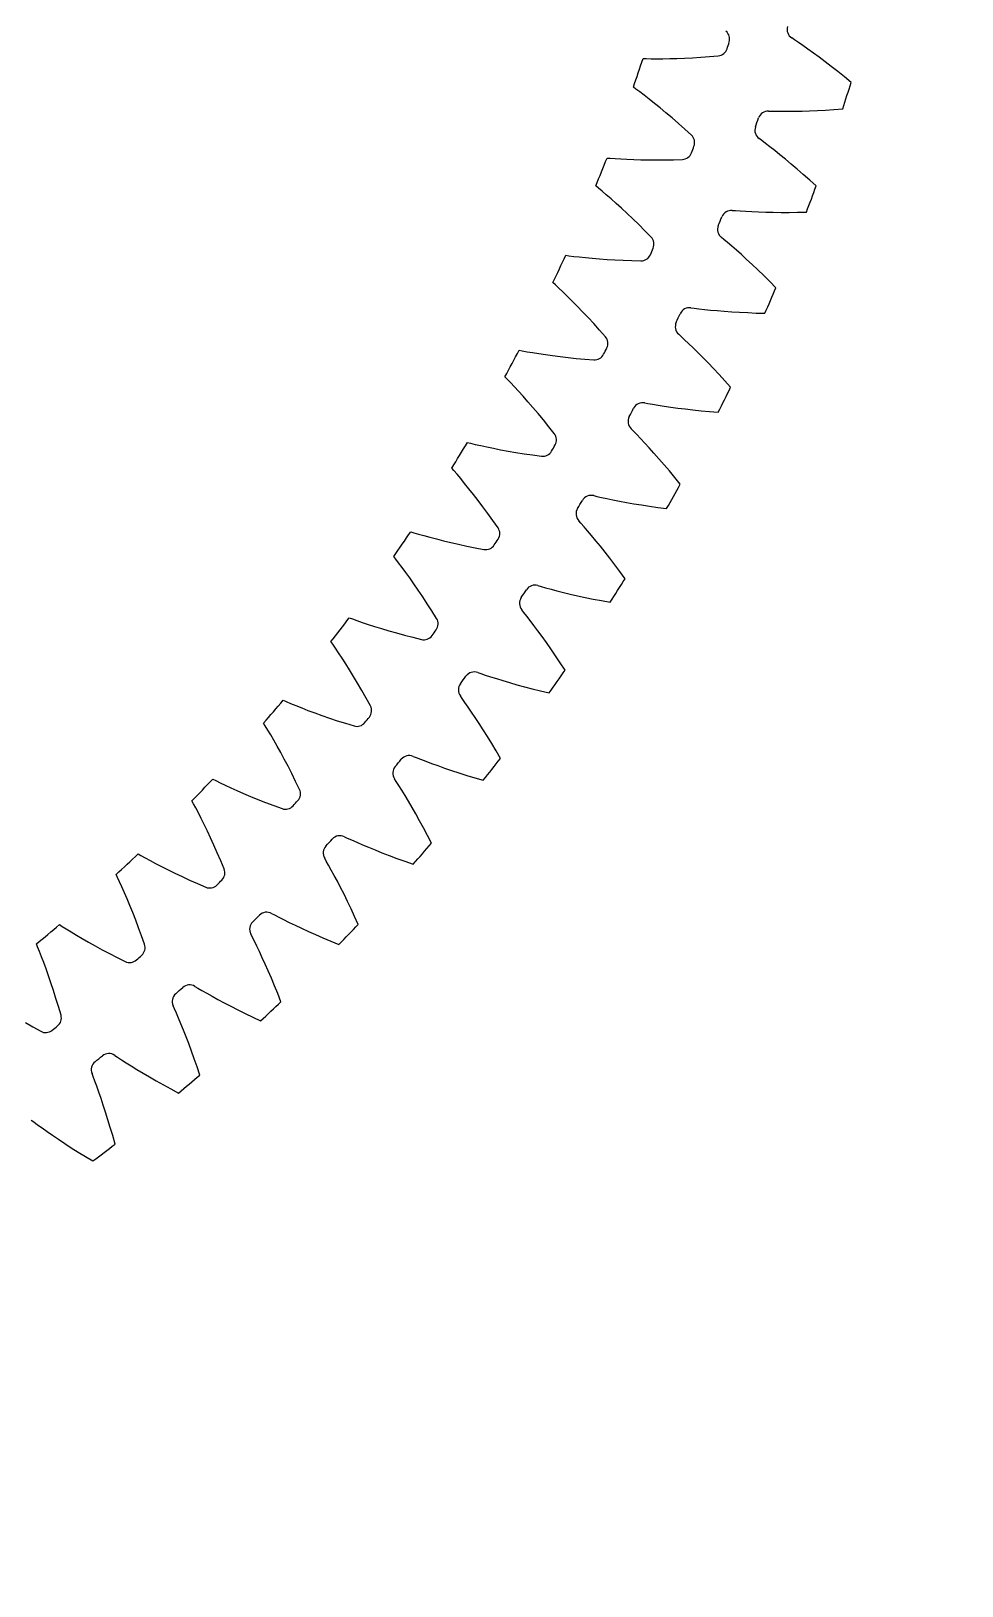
# Model space of a CAD drawing. Header units: millimetres. Extents: x -86 to 86, y -86 to 86.
# Drawn here: x 18.26 to 45.44, y -62.35 to -16.97 of the extents above; entities that cross this region are included whole.
import ezdxf

# ---------------------------------------------------------------- set-up
doc = ezdxf.new("R2010")
doc.units = ezdxf.units.MM

msp = doc.modelspace()

# ---------------------------------------------------------------- linework, layer by layer
at = {"layer": 'outer'}
msp.add_circle((0, 0), 85.663286, dxfattribs=at)
at = {"layer": 'thin_ring_external'}
for p, q in [((40.552674, -17.227393), (40.474657, -17.173511)), ((40.667103, -17.304935), (40.552674, -17.227393)), ((40.800405, -17.396847), (40.667103, -17.304935)), ((40.947439, -17.500188), (40.800405, -17.396847)), ((41.105418, -17.613493), (40.947439, -17.500188)), ((41.272532, -17.735891), (41.105418, -17.613493)), ((41.447488, -17.866815), (41.272532, -17.735891)), ((41.629302, -18.005872), (41.447488, -17.866815)), ((41.817192, -18.152776), (41.629302, -18.005872)), ((42.010519, -18.307316), (41.817192, -18.152776)), ((42.208742, -18.469331), (42.010519, -18.307316)), ((39.799415, -19.307183), (39.894228, -19.307996)), ((39.894228, -19.307996), (40.032433, -19.310406)), ((40.032433, -19.310406), (40.194343, -19.311919)), ((40.194343, -19.311919), (40.374061, -19.311985)), ((40.374061, -19.311985), (40.568463, -19.310198)), ((40.568463, -19.310198), (40.775569, -19.306229)), ((40.775569, -19.306229), (40.993993, -19.299797)), ((40.993993, -19.299797), (41.222706, -19.29066)), ((41.222706, -19.29066), (41.460904, -19.278599)), ((41.460904, -19.278599), (41.707941, -19.263421)), ((41.707941, -19.263421), (41.963283, -19.244945)), ((39.597307, -20.169125), (39.522143, -20.11133)), ((39.707628, -20.252408), (39.597307, -20.169125)), ((39.836062, -20.351007), (39.707628, -20.252408)), ((39.977628, -20.461721), (39.836062, -20.351007)), ((40.129615, -20.582944), (39.977628, -20.461721)), ((40.290262, -20.713716), (40.129615, -20.582944)), ((40.458304, -20.853403), (40.290262, -20.713716)), ((40.63278, -21.001561), (40.458304, -20.853403)), ((40.812925, -21.157868), (40.63278, -21.001561)), ((40.998108, -21.322077), (40.812925, -21.157868)), ((41.1878, -21.494002), (40.998108, -21.322077)), ((38.738835, -22.20774), (38.833482, -22.213393)), ((38.833482, -22.213393), (38.971385, -22.222857)), ((38.971385, -22.222857), (39.133006, -22.232635)), ((39.133006, -22.232635), (39.312486, -22.241877)), ((39.312486, -22.241877), (39.506726, -22.250019)), ((39.506726, -22.250019), (39.713764, -22.25663)), ((39.713764, -22.25663), (39.932232, -22.26136)), ((39.932232, -22.26136), (40.161113, -22.263912)), ((40.161113, -22.263912), (40.399616, -22.26403)), ((40.399616, -22.26403), (40.647106, -22.261485)), ((40.647106, -22.261485), (40.903059, -22.256072)), ((38.492979, -23.058238), (38.420864, -22.99668)), ((38.598903, -23.147045), (38.492979, -23.058238)), ((38.722136, -23.252074), (38.598903, -23.147045)), ((38.857864, -23.369872), (38.722136, -23.252074)), ((39.003463, -23.498697), (38.857864, -23.369872)), ((39.157223, -23.637501), (39.003463, -23.498697)), ((39.317914, -23.785586), (39.157223, -23.637501)), ((39.484597, -23.94246), (39.317914, -23.785586)), ((39.656526, -24.107761), (39.484597, -23.94246)), ((39.833083, -24.281212), (39.656526, -24.107761)), ((40.013748, -24.462599), (39.833083, -24.281212)), ((37.531535, -25.05036), (37.62577, -25.060838)), ((37.62577, -25.060838), (37.763009, -25.077331)), ((37.763009, -25.077331), (37.92392, -25.095348)), ((37.92392, -25.095348), (38.102694, -25.113743)), ((38.102694, -25.113743), (38.296265, -25.131792)), ((38.296265, -25.131792), (38.502695, -25.148966)), ((38.502695, -25.148966), (38.720637, -25.164845)), ((38.720637, -25.164845), (38.949089, -25.179081)), ((38.949089, -25.179081), (39.187275, -25.191377)), ((39.187275, -25.191377), (39.434571, -25.201472)), ((39.434571, -25.201472), (39.690467, -25.209135)), ((37.242572, -25.887195), (37.173694, -25.822035)), ((37.343824, -25.981295), (37.242572, -25.887195)), ((37.461532, -26.092479), (37.343824, -25.981295)), ((37.591069, -26.217053), (37.461532, -26.092479)), ((37.7299, -26.353145), (37.591069, -26.217053)), ((37.876372, -26.499619), (37.7299, -26.353145)), ((38.029292, -26.655716), (37.876372, -26.499619)), ((38.187748, -26.820896), (38.029292, -26.655716)), ((38.351012, -26.99476), (38.187748, -26.820896)), ((38.518482, -27.177), (38.351012, -26.99476)), ((38.68965, -27.367375), (38.518482, -27.177)), ((36.180663, -27.827626), (36.27424, -27.842902)), ((36.27424, -27.842902), (36.410458, -27.866381)), ((36.410458, -27.866381), (36.57024, -27.892591)), ((36.57024, -27.892591), (36.747841, -27.92009)), ((36.747841, -27.92009), (36.940238, -27.948)), ((36.940238, -27.948), (37.145522, -27.975692)), ((37.145522, -27.975692), (37.362368, -28.002678)), ((37.362368, -28.002678), (37.589795, -28.02856)), ((37.589795, -28.02856), (37.827043, -28.053002)), ((37.827043, -28.053002), (38.073501, -28.075711)), ((38.073501, -28.075711), (38.328672, -28.09643)), ((35.849348, -28.648615), (35.783887, -28.580023)), ((35.945663, -28.747762), (35.849348, -28.648615)), ((36.057541, -28.864811), (35.945663, -28.747762)), ((36.180547, -28.995837), (36.057541, -28.864811)), ((36.312249, -29.13884), (36.180547, -28.995837)), ((36.45105, -29.292602), (36.312249, -29.13884)), ((36.5958, -29.456303), (36.45105, -29.292602)), ((36.745616, -29.629359), (36.5958, -29.456303)), ((36.899789, -29.811333), (36.745616, -29.629359)), ((37.057735, -30.001886), (36.899789, -29.811333)), ((37.21896, -30.200753), (37.057735, -30.001886)), ((34.689745, -30.532293), (34.782419, -30.552327)), ((34.782419, -30.552327), (34.917261, -30.582731)), ((34.917261, -30.582731), (35.075496, -30.617066)), ((35.075496, -30.617066), (35.251462, -30.653597)), ((35.251462, -30.653597), (35.442182, -30.691294)), ((35.442182, -30.691294), (35.645785, -30.729432)), ((35.645785, -30.729432), (35.86097, -30.767455)), ((35.86097, -30.767455), (36.086779, -30.804916)), ((36.086779, -30.804916), (36.322469, -30.84144)), ((36.322469, -30.84144), (36.567446, -30.876704)), ((34.316942, -31.335293), (34.255068, -31.263449)), ((36.567446, -30.876704), (36.821226, -30.910425)), ((34.408068, -31.439229), (34.316942, -31.335293)), ((34.513824, -31.561838), (34.408068, -31.439229)), ((34.629979, -31.698974), (34.513824, -31.561838)), ((34.754207, -31.848516), (34.629979, -31.698974)), ((34.884977, -32.009164), (34.754207, -31.848516)), ((35.021179, -32.180043), (34.884977, -32.009164)), ((35.161963, -32.360523), (35.021179, -32.180043)), ((35.306643, -32.550131), (35.161963, -32.360523)), ((35.454654, -32.748501), (35.306643, -32.550131)), ((35.605514, -32.95534), (35.454654, -32.748501)), ((33.062669, -33.157304), (33.1542, -33.182045)), ((33.1542, -33.182045), (33.287313, -33.219294)), ((33.287313, -33.219294), (33.443589, -33.261663)), ((33.443589, -33.261663), (33.617459, -33.307132)), ((33.617459, -33.307132), (33.806006, -33.354518)), ((33.806006, -33.354518), (34.007396, -33.403002)), ((34.007396, -33.403002), (34.220359, -33.451963)), ((34.220359, -33.451963), (34.443961, -33.500906)), ((34.443961, -33.500906), (34.677478, -33.549416)), ((34.677478, -33.549416), (34.920336, -33.597143)), ((32.649351, -33.940222), (32.591227, -33.865312)), ((32.735051, -34.048675), (32.649351, -33.940222)), ((34.920336, -33.597143), (35.172063, -33.643778)), ((32.834408, -34.176524), (32.735051, -34.048675)), ((32.94341, -34.319413), (32.834408, -34.176524)), ((33.059841, -34.475102), (32.94341, -34.319413)), ((33.182237, -34.642218), (33.059841, -34.475102)), ((33.309536, -34.819829), (33.182237, -34.642218)), ((33.440921, -35.007261), (33.309536, -34.819829)), ((33.575731, -35.20401), (33.440921, -35.007261)), ((33.713419, -35.409678), (33.575731, -35.20401)), ((31.303681, -35.695813), (31.393829, -35.725195)), ((31.393829, -35.725195), (31.524867, -35.769192)), ((31.524867, -35.769192), (31.678775, -35.819485)), ((31.678775, -35.819485), (31.850098, -35.873773)), ((33.853521, -35.623951), (33.713419, -35.409678)), ((31.850098, -35.873773), (32.035979, -35.930724)), ((32.035979, -35.930724), (32.23463, -35.989428)), ((32.23463, -35.989428), (32.444816, -36.0492)), ((32.444816, -36.0492), (32.665627, -36.109495)), ((32.665627, -36.109495), (32.896362, -36.169866)), ((32.896362, -36.169866), (33.136466, -36.229931)), ((33.136466, -36.229931), (33.385484, -36.289359)), ((30.850926, -36.456605), (30.796703, -36.378824)), ((30.930977, -36.569292), (30.850926, -36.456605)), ((31.023676, -36.702048), (30.930977, -36.569292)), ((31.12524, -36.850315), (31.023676, -36.702048)), ((31.233569, -37.011747), (31.12524, -36.850315)), ((31.347272, -37.184894), (31.233569, -37.011747)), ((31.465337, -37.368773), (31.347272, -37.184894)), ((31.586979, -37.56267), (31.465337, -37.368773)), ((31.711568, -37.766045), (31.586979, -37.56267)), ((31.838575, -37.978476), (31.711568, -37.766045)), ((31.967553, -38.199623), (31.838575, -37.978476)), ((29.41737, -38.141194), (29.505901, -38.175141)), ((29.505901, -38.175141), (29.634521, -38.225772)), ((29.634521, -38.225772), (29.78566, -38.283858)), ((29.78566, -38.283858), (29.953987, -38.346823)), ((29.953987, -38.346823), (30.136718, -38.413191)), ((30.136718, -38.413191), (30.332113, -38.481962)), ((30.332113, -38.481962), (30.538972, -38.552387)), ((30.538972, -38.552387), (30.756416, -38.623879)), ((28.926359, -38.877876), (28.876178, -38.797428)), ((29.000552, -38.994504), (28.926359, -38.877876)), ((29.086352, -39.13182), (29.000552, -38.994504)), ((30.756416, -38.623879), (30.983768, -38.695953)), ((30.983768, -38.695953), (31.220492, -38.768199)), ((31.220492, -38.768199), (31.46615, -38.840264)), ((29.180212, -39.28508), (29.086352, -39.13182)), ((29.280157, -39.451832), (29.180212, -39.28508)), ((29.384871, -39.63056), (29.280157, -39.451832)), ((29.493393, -39.820227), (29.384871, -39.63056)), ((29.604976, -40.020082), (29.493393, -39.820227)), ((29.719017, -40.229553), (29.604976, -40.020082)), ((29.835012, -40.448192), (29.719017, -40.229553)), ((27.408657, -40.48707), (27.495339, -40.525493)), ((27.495339, -40.525493), (27.621206, -40.582625)), ((27.621206, -40.582625), (27.769182, -40.648353)), ((27.769182, -40.648353), (27.934075, -40.71983)), ((27.934075, -40.71983), (28.113178, -40.795443)), ((28.113178, -40.795443), (28.304807, -40.8741)), ((29.95253, -40.675636), (29.835012, -40.448192)), ((26.880671, -41.19772), (26.834663, -41.114815)), ((26.948812, -41.317984), (26.880671, -41.19772)), ((28.304807, -40.8741), (28.5078, -40.954996)), ((28.5078, -40.954996), (28.72131, -41.037498)), ((28.72131, -41.037498), (28.944686, -41.121086)), ((28.944686, -41.121086), (29.177412, -41.205326)), ((29.177412, -41.205326), (29.41907, -41.28984)), ((27.027488, -41.459501), (26.948812, -41.317984)), ((27.113401, -41.617354), (27.027488, -41.459501)), ((27.204701, -41.788992), (27.113401, -41.617354)), ((27.300152, -41.972833), (27.204701, -41.788992)), ((27.398848, -42.167794), (27.300152, -41.972833)), ((27.500081, -42.373086), (27.398848, -42.167794)), ((27.603278, -42.588107), (27.500081, -42.373086)), ((27.707958, -42.812383), (27.603278, -42.588107)), ((25.282782, -42.72732), (25.367389, -42.770118)), ((25.367389, -42.770118), (25.490175, -42.833603)), ((25.490175, -42.833603), (25.634602, -42.906801)), ((25.634602, -42.906801), (25.79563, -42.986605)), ((25.79563, -42.986605), (25.970639, -43.071263)), ((25.970639, -43.071263), (26.158001, -43.159603)), ((27.813709, -43.045531), (27.707958, -42.812383)), ((24.719199, -43.410083), (24.677484, -43.324937)), ((24.78111, -43.53367), (24.719199, -43.410083)), ((24.852458, -43.67902), (24.78111, -43.53367)), ((26.158001, -43.159603), (26.356599, -43.250759)), ((26.356599, -43.250759), (26.565618, -43.344054)), ((26.565618, -43.344054), (26.784434, -43.438939)), ((26.784434, -43.438939), (27.012555, -43.534952)), ((27.012555, -43.534952), (27.249583, -43.631696)), ((24.930199, -43.841053), (24.852458, -43.67902)), ((25.012616, -44.017129), (24.930199, -43.841053)), ((25.098555, -44.205604), (25.012616, -44.017129)), ((25.187167, -44.405351), (25.098555, -44.205604)), ((25.277786, -44.615544), (25.187167, -44.405351)), ((23.045292, -44.856099), (23.127603, -44.903162)), ((23.127603, -44.903162), (23.246988, -44.972833)), ((25.369869, -44.835554), (25.277786, -44.615544)), ((25.462961, -45.064882), (25.369869, -44.835554)), ((23.246988, -44.972833), (23.387489, -45.05331)), ((23.387489, -45.05331), (23.544231, -45.141232)), ((23.544231, -45.141232), (23.71469, -45.234716)), ((23.71469, -45.234716), (23.897297, -45.332507)), ((23.897297, -45.332507), (24.090982, -45.433685)), ((25.55667, -45.303126), (25.462961, -45.064882)), ((22.447582, -45.509194), (22.410269, -45.422029)), ((22.503102, -45.635781), (22.447582, -45.509194)), ((22.566935, -45.784585), (22.503102, -45.635781)), ((22.636301, -45.950376), (22.566935, -45.784585)), ((24.090982, -45.433685), (24.294964, -45.537531)), ((24.294964, -45.537531), (24.50865, -45.643465)), ((24.50865, -45.643465), (24.731571, -45.751001)), ((24.731571, -45.751001), (24.963349, -45.859721)), ((22.70962, -46.130431), (22.636301, -45.950376)), ((22.785824, -46.323048), (22.70962, -46.130431)), ((22.864121, -46.527059), (22.785824, -46.323048)), ((22.943889, -46.741605), (22.864121, -46.527059)), ((20.702024, -46.867853), (20.781825, -46.919058)), ((20.781825, -46.919058), (20.897496, -46.994734)), ((20.897496, -46.994734), (21.033705, -47.08228)), ((21.033705, -47.08228), (21.185753, -47.17809)), ((21.185753, -47.17809), (21.351216, -47.280156)), ((23.024618, -46.966029), (22.943889, -46.741605)), ((23.105878, -47.199812), (23.024618, -46.966029)), ((20.071746, -47.489578), (20.038933, -47.400621)), ((20.12073, -47.618834), (20.071746, -47.489578)), ((20.176882, -47.770703), (20.12073, -47.618834)), ((21.351216, -47.280156), (21.528592, -47.387144)), ((21.528592, -47.387144), (21.716858, -47.498079)), ((21.716858, -47.498079), (21.915271, -47.612206)), ((21.915271, -47.612206), (22.123269, -47.728912)), ((23.1873, -47.44253), (23.105878, -47.199812)), ((20.237692, -47.93982), (20.176882, -47.770703)), ((20.301721, -48.123383), (20.237692, -47.93982)), ((22.123269, -47.728912), (22.340409, -47.84769)), ((22.340409, -47.84769), (22.566333, -47.968103)), ((20.367991, -48.319641), (20.301721, -48.123383)), ((20.435769, -48.527383), (20.367991, -48.319641)), ((20.504478, -48.745722), (20.435769, -48.527383)), ((18.259092, -48.757335), (18.336173, -48.812547)), ((18.336173, -48.812547), (18.44783, -48.894031)), ((18.44783, -48.894031), (18.57939, -48.988418)), ((18.57939, -48.988418), (18.726349, -49.091867)), ((20.573642, -48.973976), (20.504478, -48.745722)), ((20.64286, -49.211603), (20.573642, -48.973976)), ((18.726349, -49.091867), (18.886384, -49.202248)), ((18.886384, -49.202248), (19.058065, -49.318153)), ((19.058065, -49.318153), (19.240421, -49.438557)), ((19.240421, -49.438557), (19.432749, -49.562665)), ((20.711782, -49.458161), (20.64286, -49.211603)), ((19.432749, -49.562665), (19.634516, -49.689841)), ((19.634516, -49.689841), (19.845308, -49.819551)), ((19.845308, -49.819551), (20.064789, -49.951342))]:
    msp.add_line(p, q, dxfattribs=at)
for centre, radius, start, end in [((40.637461, -16.921529), 0.3, 163.771799, 237.133759), ((-17.5, 0), 62.5, 342.066128, 342.811921), ((-17.5, 0), 60.25, 340.844969, 341.10625), ((39.787608, -19.60695), 0.3, 87.74429, 161.10625), ((39.6976, -19.867989), 0.3, 160.844969, 234.206929), ((-17.5, 0), 62.5, 339.139299, 339.885091), ((38.711737, -22.506514), 0.3, 84.817461, 158.179421), ((38.608518, -22.762616), 0.3, 157.91814, 231.2801), ((-17.5, 0), 60.25, 337.91814, 338.179421), ((-17.5, 0), 62.5, 336.21247, 336.958262), ((-17.5, 0), 60.25, 334.991311, 335.252592), ((37.489216, -25.34736), 0.3, 81.890632, 155.252592), ((37.373055, -25.597858), 0.3, 154.991311, 228.353271), ((-17.5, 0), 62.5, 333.28564, 334.031433), ((-17.5, 0), 60.25, 332.064482, 332.325762), ((36.123234, -28.122078), 0.3, 78.963802, 152.325762), ((35.994434, -28.366318), 0.3, 152.064482, 225.426442), ((-17.5, 0), 62.5, 330.358811, 331.104604), ((-17.5, 0), 60.25, 329.137652, 329.398933), ((34.617356, -30.823428), 0.3, 76.036973, 149.398933), ((34.476253, -31.060773), 0.3, 149.137652, 222.499612), ((-17.5, 0), 62.5, 327.431982, 328.177774), ((32.822471, -33.674194), 0.3, 146.210823, 219.572783), ((-17.5, 0), 60.25, 326.210823, 326.472104), ((32.975509, -33.444364), 0.3, 73.110144, 146.472104), ((-17.5, 0), 60.25, 323.283994, 323.545275), ((31.201978, -35.978047), 0.3, 70.183314, 143.545275), ((-17.5, 0), 62.5, 324.505153, 325.250945), ((31.037404, -36.199764), 0.3, 143.283994, 216.645954), ((29.301388, -38.417868), 0.3, 67.256485, 140.618445), ((29.125709, -38.630892), 0.3, 140.357164, 213.719125), ((-17.5, 0), 60.25, 320.357164, 320.618445), ((-17.5, 0), 62.5, 321.578323, 322.324116), ((27.092372, -40.961236), 0.3, 137.430335, 210.792295), ((-17.5, 0), 60.25, 317.430335, 317.691616), ((27.278699, -40.75746), 0.3, 64.329656, 137.691616), ((-17.5, 0), 62.5, 318.651494, 319.397286), ((24.942698, -43.184718), 0.3, 134.503506, 207.865466), ((-17.5, 0), 60.25, 314.503506, 314.764787), ((25.139188, -42.990722), 0.3, 61.402827, 134.764787), ((-17.5, 0), 62.5, 315.724665, 316.470457), ((-17.5, 0), 60.25, 311.576677, 311.837958), ((22.888436, -45.111825), 0.3, 58.475997, 131.837958), ((22.682297, -45.295535), 0.3, 131.576677, 204.938637), ((-17.5, 0), 62.5, 312.797835, 313.543628), ((20.317065, -47.288182), 0.3, 128.649847, 202.011807), ((-17.5, 0), 60.25, 308.649847, 308.911128), ((20.532315, -47.115237), 0.3, 55.549168, 128.911128), ((-17.5, 0), 62.5, 309.871006, 310.616799), ((-17.5, 0), 62.5, 306.944177, 307.689969)]:
    msp.add_arc(centre, radius, start, end, dxfattribs=at)
at = {"layer": 'thin_ring_internal'}
for p, q in [((38.070202, -17.718383), (38.329636, -17.697575)), ((36.130998, -17.775435), (36.226781, -17.777401)), ((36.226781, -17.777401), (36.36714, -17.7793)), ((36.36714, -17.7793), (36.531601, -17.780074)), ((36.531601, -17.780074), (36.714184, -17.779154)), ((36.714184, -17.779154), (36.911722, -17.776109)), ((36.911722, -17.776109), (37.122208, -17.770593)), ((37.122208, -17.770593), (37.344237, -17.762307)), ((37.344237, -17.762307), (37.576762, -17.750994)), ((37.576762, -17.750994), (37.818969, -17.736421)), ((37.818969, -17.736421), (38.070202, -17.718383)), ((35.925308, -18.663855), (35.848185, -18.607018)), ((36.037722, -18.747922), (35.925308, -18.663855)), ((36.168556, -18.847574), (36.037722, -18.747922)), ((36.312721, -18.959618), (36.168556, -18.847574)), ((36.467446, -19.082463), (36.312721, -18.959618)), ((36.630926, -19.215161), (36.467446, -19.082463)), ((36.801868, -19.357092), (36.630926, -19.215161)), ((36.979284, -19.507822), (36.801868, -19.357092)), ((37.162388, -19.667038), (36.979284, -19.507822)), ((37.350532, -19.834505), (37.162388, -19.667038)), ((37.543489, -20.009166), (37.350532, -19.834505)), ((35.080267, -20.677657), (35.1758, -20.684851)), ((35.1758, -20.684851), (35.315846, -20.694412)), ((35.315846, -20.694412), (35.480019, -20.704166)), ((35.480019, -20.704166), (35.66238, -20.713218)), ((35.66238, -20.713218), (35.85979, -20.720966)), ((35.85979, -20.720966), (36.070263, -20.726952)), ((36.070263, -20.726952), (36.292412, -20.730803)), ((36.292412, -20.730803), (36.525209, -20.732204)), ((36.525209, -20.732204), (36.767851, -20.730881)), ((36.767851, -20.730881), (37.019694, -20.726588)), ((37.019694, -20.726588), (37.279877, -20.719979)), ((34.826368, -21.553519), (34.752465, -21.492555)), ((34.934024, -21.643599), (34.826368, -21.553519)), ((35.05922, -21.750247), (34.934024, -21.643599)), ((35.197052, -21.869997), (35.05922, -21.750247)), ((35.344837, -22.001108), (35.197052, -21.869997)), ((35.500827, -22.142536), (35.344837, -22.001108)), ((35.663763, -22.29359), (35.500827, -22.142536)), ((35.832683, -22.453784), (35.663763, -22.29359)), ((36.006819, -22.622761), (35.832683, -22.453784)), ((36.185538, -22.800252), (36.006819, -22.622761)), ((36.368669, -22.98519), (36.185538, -22.800252)), ((33.872616, -23.518169), (33.967614, -23.530569)), ((33.967614, -23.530569), (34.106929, -23.547763)), ((34.106929, -23.547763), (34.270324, -23.566469)), ((34.270324, -23.566469), (34.451919, -23.585465)), ((34.451919, -23.585465), (34.648611, -23.603982)), ((34.648611, -23.603982), (34.858443, -23.621453)), ((34.858443, -23.621453), (35.080051, -23.63743)), ((35.080051, -23.63743), (35.312423, -23.651542)), ((35.312423, -23.651542), (35.554775, -23.663471)), ((35.554775, -23.663471), (35.806477, -23.672938)), ((35.806477, -23.672938), (36.066632, -23.680547)), ((33.571266, -24.378859), (33.500802, -24.31395)), ((33.673842, -24.474684), (33.571266, -24.378859)), ((33.793028, -24.58801), (33.673842, -24.474684)), ((33.924114, -24.715107), (33.793028, -24.58801)), ((34.064519, -24.854093), (33.924114, -24.715107)), ((34.212553, -25.003829), (34.064519, -24.854093)), ((34.366997, -25.163555), (34.212553, -25.003829)), ((34.526917, -25.332734), (34.366997, -25.163555)), ((34.691565, -25.510969), (34.526917, -25.332734)), ((34.860324, -25.697955), (34.691565, -25.510969)), ((35.033083, -25.892617), (34.860324, -25.697955)), ((32.51165, -26.288494), (32.605828, -26.306063)), ((32.605828, -26.306063), (32.743996, -26.330839)), ((32.743996, -26.330839), (32.906126, -26.35844)), ((32.906126, -26.35844), (33.086413, -26.387325)), ((33.086413, -26.387325), (33.2818, -26.416555)), ((33.2818, -26.416555), (33.490365, -26.445459)), ((33.490365, -26.445459), (33.710769, -26.473514)), ((33.710769, -26.473514), (33.942024, -26.500294)), ((33.942024, -26.500294), (34.183363, -26.52544)), ((34.183363, -26.52544), (34.434172, -26.548638)), ((34.434172, -26.548638), (34.693524, -26.570443)), ((32.163747, -27.131443), (32.096933, -27.062783)), ((32.260937, -27.232726), (32.163747, -27.131443)), ((32.373757, -27.352391), (32.260937, -27.232726)), ((32.497707, -27.486458), (32.373757, -27.352391)), ((32.630312, -27.632904), (32.497707, -27.486458)), ((32.769948, -27.7905), (32.630312, -27.632904)), ((32.915439, -27.958422), (32.769948, -27.7905)), ((33.065882, -28.136082), (32.915439, -27.958422)), ((33.220551, -28.323042), (33.065882, -28.136082)), ((33.378847, -28.518965), (33.220551, -28.323042)), ((33.540718, -28.722771), (33.378847, -28.518965)), ((31.001428, -28.980363), (31.094507, -29.003049)), ((31.094507, -29.003049), (31.231116, -29.035334)), ((31.231116, -29.035334), (31.391497, -29.071747)), ((31.391497, -29.071747), (31.569937, -29.110434)), ((31.569937, -29.110434), (31.763436, -29.15029)), ((31.763436, -29.15029), (31.970111, -29.190541)), ((31.970111, -29.190541), (32.188655, -29.23059)), ((32.188655, -29.23059), (32.418103, -29.269959)), ((32.418103, -29.269959), (32.657708, -29.308247)), ((32.657708, -29.308247), (32.906876, -29.345107)), ((32.906876, -29.345107), (33.16465, -29.381042)), ((30.608012, -29.803056), (30.545048, -29.730849)), ((30.699526, -29.909495), (30.608012, -29.803056)), ((30.805642, -30.035143), (30.699526, -29.909495)), ((30.922086, -30.175778), (30.805642, -30.035143)), ((31.046497, -30.329247), (30.922086, -30.175778)), ((31.177318, -30.494233), (31.046497, -30.329247)), ((31.313422, -30.66985), (31.177318, -30.494233)), ((31.453938, -30.85546), (31.313422, -30.66985)), ((31.598167, -31.050588), (31.453938, -30.85546)), ((31.745528, -31.254863), (31.598167, -31.050588)), ((31.896027, -31.467204), (31.745528, -31.254863)), ((29.34646, -31.585744), (29.438161, -31.613479)), ((29.438161, -31.613479), (29.572802, -31.653175)), ((29.572802, -31.653175), (29.730956, -31.698292)), ((29.730956, -31.698292), (29.907017, -31.746666)), ((29.907017, -31.746666), (30.098051, -31.79703)), ((30.098051, -31.79703), (30.30222, -31.848507)), ((30.30222, -31.848507), (30.51825, -31.900431)), ((30.51825, -31.900431), (30.745205, -31.952271)), ((30.745205, -31.952271), (30.982363, -32.003586)), ((30.982363, -32.003586), (31.229146, -32.053998)), ((31.229146, -32.053998), (31.484573, -32.103956)), ((28.908704, -32.385724), (28.849776, -32.310188)), ((28.994269, -32.497003), (28.908704, -32.385724)), ((29.093365, -32.628258), (28.994269, -32.497003)), ((29.201955, -32.775042), (29.093365, -32.628258)), ((29.317799, -32.935076), (29.201955, -32.775042)), ((29.439416, -33.10696), (29.317799, -32.935076)), ((29.565726, -33.289747), (29.439416, -33.10696)), ((29.695897, -33.482754), (29.565726, -33.289747)), ((29.829255, -33.685467), (29.695897, -33.482754)), ((29.96524, -33.897484), (29.829255, -33.685467)), ((30.103919, -34.117727), (29.96524, -33.897484)), ((27.551683, -34.09686), (27.641733, -34.129562)), ((27.641733, -34.129562), (27.774005, -34.176551)), ((27.774005, -34.176551), (27.929459, -34.230238)), ((27.929459, -34.230238), (28.102616, -34.288154)), ((28.102616, -34.288154), (28.290615, -34.348875)), ((28.290615, -34.348875), (28.491667, -34.411424)), ((28.491667, -34.411424), (28.70454, -34.475068)), ((28.70454, -34.475068), (28.928326, -34.539225)), ((27.070895, -34.871741), (27.01618, -34.793099)), ((27.150254, -34.987526), (27.070895, -34.871741)), ((28.928326, -34.539225), (29.162327, -34.603414)), ((29.162327, -34.603414), (29.405989, -34.667228)), ((29.405989, -34.667228), (29.658307, -34.73106)), ((27.242035, -35.123997), (27.150254, -34.987526)), ((27.342448, -35.276493), (27.242035, -35.123997)), ((27.449379, -35.442614), (27.342448, -35.276493)), ((27.561428, -35.620883), (27.449379, -35.442614)), ((27.677568, -35.810295), (27.561428, -35.620883)), ((27.797004, -36.010122), (27.677568, -35.810295)), ((27.919093, -36.219815), (27.797004, -36.010122)), ((28.043298, -36.438942), (27.919093, -36.219815)), ((25.622454, -36.506218), (25.710584, -36.543788)), ((25.710584, -36.543788), (25.840093, -36.597931)), ((25.840093, -36.597931), (25.992383, -36.660026)), ((25.992383, -36.660026), (26.162118, -36.727312)), ((26.162118, -36.727312), (26.346521, -36.798209)), ((28.169742, -36.666429), (28.043298, -36.438942)), ((25.100068, -37.253688), (25.049729, -37.172175)), ((26.346521, -36.798209), (26.543858, -36.871644)), ((26.543858, -36.871644), (26.752937, -36.946818)), ((26.752937, -36.946818), (26.972886, -37.0231)), ((26.972886, -37.0231), (27.203032, -37.099972)), ((27.203032, -37.099972), (27.442846, -37.176996)), ((27.442846, -37.176996), (27.691301, -37.254513)), ((25.172986, -37.373633), (25.100068, -37.253688)), ((25.257178, -37.514913), (25.172986, -37.373633)), ((25.349112, -37.672664), (25.257178, -37.514913)), ((25.446813, -37.844377), (25.349112, -37.672664)), ((25.548959, -38.028499), (25.446813, -37.844377)), ((25.654582, -38.22397), (25.548959, -38.028499)), ((25.762928, -38.430022), (25.654582, -38.22397)), ((25.873383, -38.646069), (25.762928, -38.430022)), ((23.564531, -38.806627), (23.650477, -38.848954)), ((23.650477, -38.848954), (23.776837, -38.910088)), ((23.776837, -38.910088), (23.925508, -38.980407)), ((23.925508, -38.980407), (24.091316, -39.056862)), ((25.985436, -38.871651), (25.873383, -38.646069)), ((26.099269, -39.105705), (25.985436, -38.871651)), ((23.002105, -39.524454), (22.956293, -39.440314)), ((24.091316, -39.056862), (24.271572, -39.137723)), ((24.271572, -39.137723), (24.464604, -39.221825)), ((24.464604, -39.221825), (24.669267, -39.308304)), ((24.669267, -39.308304), (24.884721, -39.396484)), ((24.884721, -39.396484), (25.110326, -39.485809)), ((23.068365, -39.648203), (23.002105, -39.524454)), ((23.144716, -39.793869), (23.068365, -39.648203)), ((23.227898, -39.956406), (23.144716, -39.793869)), ((25.110326, -39.485809), (25.345576, -39.575815)), ((25.345576, -39.575815), (25.589427, -39.666783)), ((23.316076, -40.133197), (23.227898, -39.956406)), ((23.408015, -40.322622), (23.316076, -40.133197)), ((23.502806, -40.52357), (23.408015, -40.322622)), ((23.599737, -40.735231), (23.502806, -40.52357)), ((23.69823, -40.956988), (23.599737, -40.735231)), ((21.384055, -40.991221), (21.467562, -41.038179)), ((21.467562, -41.038179), (21.590394, -41.106122)), ((21.590394, -41.106122), (21.735004, -41.184455)), ((21.735004, -41.184455), (21.896389, -41.269851)), ((21.896389, -41.269851), (22.07196, -41.360435)), ((23.797797, -41.188353), (23.69823, -40.956988)), ((23.898679, -41.428273), (23.797797, -41.188353)), ((20.783269, -41.677264), (20.74212, -41.590748)), ((20.842672, -41.804447), (20.783269, -41.677264)), ((22.07196, -41.360435), (22.260112, -41.454952)), ((22.260112, -41.454952), (22.459746, -41.552479)), ((22.459746, -41.552479), (22.670063, -41.652293)), ((22.670063, -41.652293), (22.890454, -41.753805)), ((20.910954, -41.954065), (20.842672, -41.804447)), ((20.985136, -42.120901), (20.910954, -41.954065)), ((21.063528, -42.302245), (20.985136, -42.120901)), ((22.890454, -41.753805), (23.120437, -41.856523)), ((23.120437, -41.856523), (23.358958, -41.960672)), ((21.144985, -42.496408), (21.063528, -42.302245)), ((21.228661, -42.702232), (21.144985, -42.496408)), ((19.087534, -43.053482), (19.168352, -43.10493)), ((19.168352, -43.10493), (19.287291, -43.17948)), ((21.31389, -42.918871), (21.228661, -42.702232)), ((21.400125, -43.145675), (21.31389, -42.918871)), ((19.287291, -43.17948), (19.427407, -43.265593)), ((19.427407, -43.265593), (19.583888, -43.359674)), ((19.583888, -43.359674), (19.75425, -43.45971)), ((19.75425, -43.45971), (19.936959, -43.564362)), ((19.936959, -43.564362), (20.13097, -43.672645)), ((21.486909, -43.382132), (21.400125, -43.145675)), ((21.574538, -43.627203), (21.486909, -43.382132)), ((18.45018, -43.705693), (18.413817, -43.617058)), ((18.502549, -43.835929), (18.45018, -43.705693)), ((18.562558, -43.989053), (18.502549, -43.835929)), ((18.62752, -44.159692), (18.562558, -43.989053)), ((20.13097, -43.672645), (20.335523, -43.783795)), ((20.335523, -43.783795), (20.550041, -43.897191)), ((20.550041, -43.897191), (20.774072, -44.012315)), ((20.774072, -44.012315), (21.006549, -44.129334)), ((18.695891, -44.345045), (18.62752, -44.159692)), ((18.766624, -44.543367), (18.695891, -44.345045)), ((18.838935, -44.753454), (18.766624, -44.543367)), ((18.912206, -44.974423), (18.838935, -44.753454)), ((18.985927, -45.205598), (18.912206, -44.974423)), ((19.059669, -45.446442), (18.985927, -45.205598)), ((19.133784, -45.695933), (19.059669, -45.446442)), ((18.096072, -45.909571), (18.313481, -46.036757)), ((18.313481, -46.036757), (18.539221, -46.166297))]:
    msp.add_line(p, q, dxfattribs=at)
for centre, radius, start, end in [((38.36104, -17.203103), 0.3, 342.883132, 49.959479), ((38.300331, -17.39901), 0.3, 275.605739, 342.682085), ((-17.5, 0), 58.75, 342.682085, 342.883132), ((-17.5, 0), 56.5, 340.772022, 341.662761), ((37.338236, -20.22796), 0.3, 339.752697, 46.829044), ((-17.5, 0), 58.75, 339.55165, 339.752697), ((-17.5, 0), 56.5, 337.641587, 338.532326), ((37.26692, -20.420259), 0.3, 272.475304, 339.55165), ((36.151774, -23.192449), 0.3, 336.622263, 43.698609), ((-17.5, 0), 56.5, 334.511152, 335.401891), ((36.070063, -23.380567), 0.3, 269.344869, 336.421216), ((-17.5, 0), 58.75, 336.421216, 336.622263), ((-17.5, 0), 56.5, 331.380718, 332.271456), ((-17.5, 0), 58.75, 333.290781, 333.491828), ((34.805193, -26.087723), 0.3, 333.491828, 40.568174), ((34.713331, -26.271097), 0.3, 266.214434, 333.290781), ((-17.5, 0), 56.5, 328.250283, 329.141021), ((33.302513, -28.90514), 0.3, 330.361393, 37.437739), ((33.200775, -29.083225), 0.3, 263.084, 330.160346), ((-17.5, 0), 58.75, 330.160346, 330.361393), ((-17.5, 0), 56.5, 325.119848, 326.010587), ((31.648219, -31.636293), 0.3, 327.230958, 34.307305), ((31.536907, -31.808556), 0.3, 259.953565, 327.029911), ((-17.5, 0), 58.75, 327.029911, 327.230958), ((-17.5, 0), 56.5, 321.989413, 322.880152), ((-17.5, 0), 58.75, 323.899476, 324.100524), ((29.847247, -34.273032), 0.3, 324.100524, 31.17687), ((29.726694, -34.438959), 0.3, 256.82313, 323.899476), ((-17.5, 0), 56.5, 318.858979, 319.749717), ((27.904972, -36.807485), 0.3, 320.970089, 28.046435), ((27.775538, -36.966582), 0.3, 253.692695, 320.769042), ((-17.5, 0), 58.75, 320.769042, 320.970089), ((-17.5, 0), 56.5, 315.728544, 316.619282), ((-17.5, 0), 58.75, 317.638607, 317.839654), ((25.827191, -39.232091), 0.3, 317.839654, 24.916), ((25.689262, -39.383882), 0.3, 250.562261, 317.638607), ((-17.5, 0), 56.5, 312.598109, 313.488848), ((23.620105, -41.539613), 0.3, 314.709219, 21.785566), ((23.474092, -41.683645), 0.3, 247.431826, 314.508172), ((-17.5, 0), 58.75, 314.508172, 314.709219), ((-17.5, 0), 56.5, 309.467674, 310.358413), ((-17.5, 0), 58.75, 311.377737, 311.578784), ((21.2903, -43.723165), 0.3, 311.578784, 18.655131), ((21.13664, -43.859008), 0.3, 244.301391, 311.377737), ((18.844729, -45.776229), 0.3, 308.44835, 15.524696), ((18.68388, -45.903478), 0.3, 241.170956, 308.247303), ((-17.5, 0), 58.75, 308.247303, 308.44835)]:
    msp.add_arc(centre, radius, start, end, dxfattribs=at)

doc.saveas('drawing.dxf')
